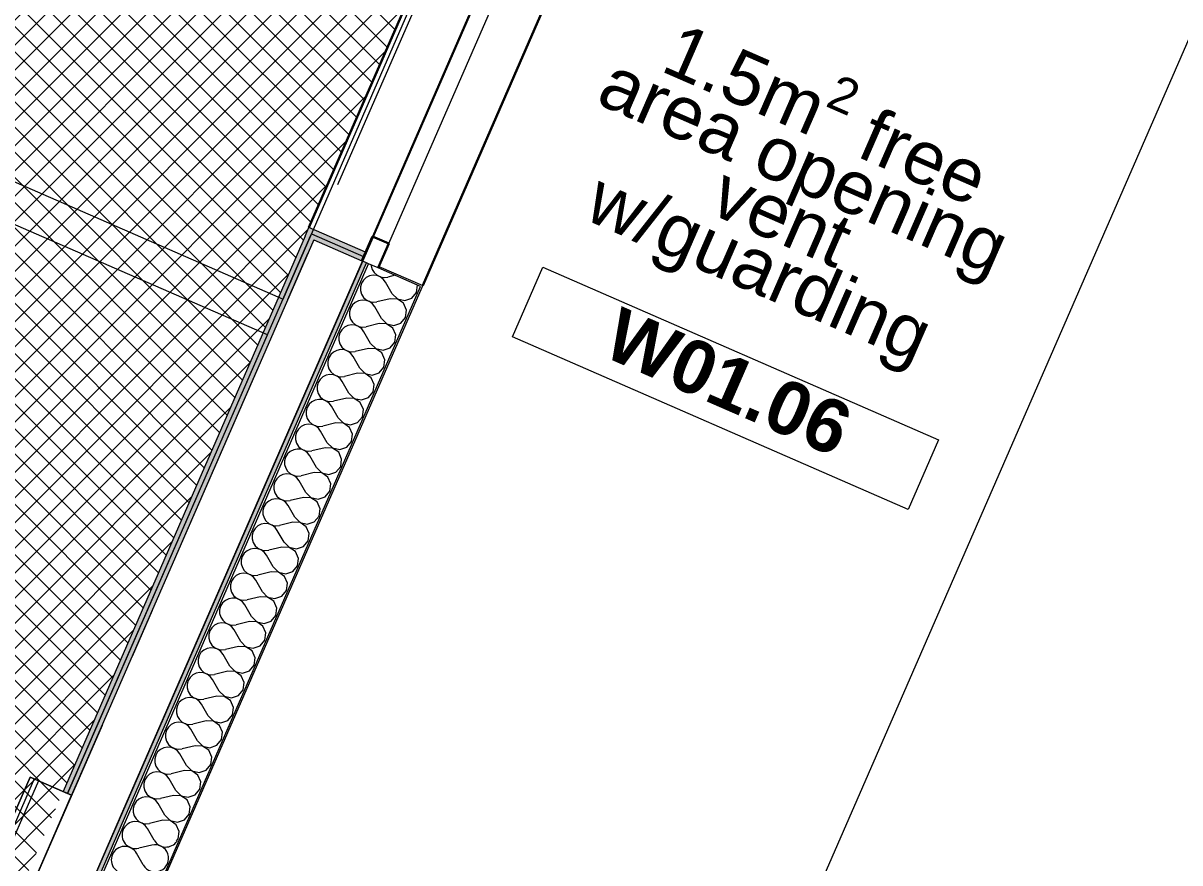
# Model space of a CAD drawing. Header units: millimetres. Extents: x -50172 to 258853, y -59787 to 25069.
# Drawn here: x 66996 to 70250, y -23362 to -21001 of the extents above; entities that cross this region are included whole.
import ezdxf
from ezdxf.enums import TextEntityAlignment as Align

# ---------------------------------------------------------------- set-up
doc = ezdxf.new("R2010")
doc.units = ezdxf.units.MM
doc.header["$MEASUREMENT"] = 0
doc.linetypes.add('Double Dashed', pattern=[1093.611073, 529.166651, -211.666656, 141.111112, -211.666656])
for name, color, linetype, lineweight, true_color in [('A-25-M_Wall_Int_Pen_No__102', 7, 'Continuous', 15, 0xcccccc), ('New_A-05-M_Gross_Int_Circulation_Pen_No__74', 7, 'Continuous', 20, 0x606060), ('New_A-25-M_Wall_Ext_Pen_No__102', 7, 'Continuous', 15, 0xcccccc), ('New_A-25-M_Wall_Ext_Pen_No__107', 7, 'Continuous', 15, 0xa6a6a6), ('New_A-25-M_Wall_Ext_Pen_No__147', 7, 'Continuous', 0, 0x606060), ('New_A-95-M-SFS_Edge_Pen_No__252', 7, 'Continuous', 13, 0xe8e8e8), ('New_ArchiCAD Windows_Pen_No__23', 7, 'Continuous', 30, 0x2a2a2a), ('New_ArchiCAD Windows_Pen_No__43', 7, 'Continuous', 30, 0x444444)]:
    doc.layers.add(name, color=color, linetype=linetype, lineweight=lineweight, true_color=true_color)
for name, color, linetype in [('New_A-05-M_Gross_Int_Circulation', 7, 'Continuous'), ('New_A-15-MG_Structural_Grid', 7, 'Continuous'), ('New_A-25-M_Wall_Ext', 7, 'Continuous'), ('New_A-95-D_Dim_Grid.Dim', 7, 'Continuous'), ('New_ArchiCAD Windows', 7, 'Continuous')]:
    doc.layers.add(name, color=color, linetype=linetype)
for name, color, linetype, lineweight in [('New_A-15-MG_Structural_Grid_Pen_No__4', 7, 'Continuous', 20), ('New_A-25-M_Wall_Ext_Pen_No__1', 7, 'Continuous', 13), ('New_A-95-D_Dim_Grid.Dim_Pen_No__4', 7, 'Continuous', 20), ('New_A-95-P_Text_1_50_GA_Pen_No__1', 7, 'Continuous', 13), ('New_ArchiCAD Windows_Pen_No__1', 7, 'Continuous', 13), ('New_ArchiCAD Windows_Pen_No__83', 8, 'Continuous', 20), ('New_ArchiCAD Zone Stamps_Pen_No__9', 7, 'Continuous', 13)]:
    doc.layers.add(name, color=color, linetype=linetype, lineweight=lineweight)
doc.styles.add('GENERATED_STYLE_1', font='')
doc.styles.add('GENERATED_STYLE_2', font='')
doc.styles.add('GENERATED_STYLE_3', font='')
doc.styles.add('GENERATED_STYLE_4', font='')
doc.styles.get('GENERATED_STYLE_1').set_extended_font_data('Arial', bold=True)
doc.styles.get('GENERATED_STYLE_2').set_extended_font_data('Swis721 BT', bold=True)
doc.styles.get('GENERATED_STYLE_3').set_extended_font_data('Arial')
doc.styles.get('GENERATED_STYLE_4').set_extended_font_data('Swis721 BT')
doc.dimstyles.new('GENERATED_STYLE__3', dxfattribs={"dimtxt": 300, "dimasz": 95, "dimexe": 0.18, "dimexo": 0, "dimgap": 0.09, "dimtad": 1, "dimdec": 0, "dimzin": 0, "dimdsep": 46, "dimtxsty": 'GENERATED_STYLE_4', "dimblk": 'ARROWHEAD_2', "dimblk1": 'ARROWHEAD_2', "dimblk2": 'ARROWHEAD_2', "dimcen": 0.09, "dimclrd": 7, "dimclre": 7, "dimclrt": 7, "dimadec": 0, "dimazin": 0, "dimtfac": 1, "dimtdec": 4, "dimtmove": 0, "dimatfit": 3, "dimfxl": 1, "dimtolj": 1, "dimtzin": 0, "dimarcsym": 0})
pattern_1 = [(0, (0, 0), (0, 173.2051), [0, -100]), (0, (50, 86.6), (0, 173.2051), [0, -100])]
pattern_2 = [(66.44042, (0, 0), (-158.76755, 69.2305), [0, -100]), (66.44042, (-59.4, 80.45), (-158.76755, 69.2305), [0, -100])]

# ---------------------------------------------------------------- blocks, each defined once
blk = doc.blocks.new('Stair 01_INB 1266_5_1', base_point=(64635.4, -25124.8))
at = {"layer": 'New_A-05-M_Gross_Int_Circulation_Pen_No__74', "linetype": 'Continuous'}
for p, q in [((67683.2, -21877.6), (66380.1, -21309.3)), ((67121, -23166.9), (67683.2, -21877.6)), ((64953, -27851), (67015.6, -23120.9)), ((67015.6, -23120.9), (67121, -23166.9))]:
    blk.add_line(p, q, dxfattribs=at)
at = {"layer": 'New_ArchiCAD Zone Stamps_Pen_No__9'}
for tag, height, style, p in [('ROOM_NAME', 250, 'GENERATED_STYLE_1', (64396.1, -23824)), ('zoneNameLine2', 250, 'GENERATED_STYLE_1', (64207.7, -24256.1)), ('ROOM_NUMBER', 200, 'GENERATED_STYLE_3', (64019.2, -24676.8)), ('measuredAreaCode', 200, 'GENERATED_STYLE_3', (63862.2, -25037)), ('DUMMY_649', 200, 'GENERATED_STYLE_3', (64169.6, -25171)), ('DUMMY_650', 200, 'GENERATED_STYLE_3', (64659, -25384.4)), ('DUMMY_651', 133.3, 'GENERATED_STYLE_3', (64938.3, -25490.9))]:
    blk.add_attdef(tag, text='', height=height, rotation=336.4404, dxfattribs=dict(at, style=style)).set_placement(p, align=Align.TOP_LEFT)
blk = doc.blocks.new('Lobby_INB 1265_6_1', base_point=(65225.3, -20371.6))
at = {"layer": 'New_A-05-M_Gross_Int_Circulation_Pen_No__74', "linetype": 'Continuous'}
for p, q in [((67727.2, -21776.7), (68525.1, -19946.7)), ((65980.6, -21015.1), (67727.2, -21776.7))]:
    blk.add_line(p, q, dxfattribs=at)
at = {"layer": 'New_ArchiCAD Zone Stamps_Pen_No__9'}
for tag, height, style, p in [('ROOM_NAME', 250, 'GENERATED_STYLE_1', (64986, -19070.8)), ('zoneNameLine2', 250, 'GENERATED_STYLE_1', (64797.5, -19502.9)), ('ROOM_NUMBER', 200, 'GENERATED_STYLE_3', (64609.1, -19923.6)), ('measuredAreaCode', 200, 'GENERATED_STYLE_3', (64452.1, -20283.7)), ('DUMMY_649', 200, 'GENERATED_STYLE_3', (64759.5, -20417.8)), ('DUMMY_650', 200, 'GENERATED_STYLE_3', (65109, -20570.2)), ('DUMMY_651', 133.3, 'GENERATED_STYLE_3', (65388.3, -20676.7))]:
    blk.add_attdef(tag, text='', height=height, rotation=336.4404, dxfattribs=dict(at, style=style)).set_placement(p, align=Align.TOP_LEFT)
blk = doc.blocks.new('*X192')
at = {"layer": 'New_A-25-M_Wall_Ext_Pen_No__107', "linetype": 'Continuous'}
for p, q in [((67364.5, -23298.3), (67345.7, -23265.1)), ((67358.4, -23312.2), (67321.3, -23321)), ((67334.1, -23368.1), (67315.3, -23335))]:
    blk.add_line(p, q, dxfattribs=at)
for centre, start, end in [((67312.6, -23283.9), 102.771, 156.4404), ((67312.6, -23283.9), 29.5705, 30.1098), ((67312.6, -23283.9), 156.4404, 283.3103), ((67397.6, -23279.5), 209.5705, 325.2314), ((67282.1, -23353.8), 29.5705, 156.4404), ((67367.2, -23349.3), 209.5705, 103.3103), ((67282.1, -23353.8), 156.4404, 283.3103)]:
    blk.add_arc(centre, 38.1, start, end, dxfattribs=at)
blk = doc.blocks.new('Wall_26_1', base_point=(65129.3, -28597.6))
at = {"layer": 'New_A-25-M_Wall_Ext', "linetype": 'Continuous', "lineweight": 0, "true_color": 0x000000}
h = blk.add_hatch(dxfattribs=at)
h.set_pattern_fill('Plaster_0001', color=178, style=0, pattern_type=2)
h.set_pattern_definition(pattern_1)
h.paths.add_polyline_path([(65131.1, -28593.5), (67437.2, -23304.8), (67433.1, -23303), (65127.6, -28590.3), (65128, -28592.1)])
at = {"layer": 'New_A-25-M_Wall_Ext_Pen_No__102', "linetype": 'Continuous'}
h = blk.add_hatch(dxfattribs=at)
h.set_pattern_fill('Plaster_0001', color=256, style=0, pattern_type=2)
h.set_pattern_definition(pattern_2)
h.paths.add_polyline_path([(64964.8, -27856.5), (67027.5, -23126.1), (67016, -23121.1), (64953.3, -27851.6)])
h = blk.add_hatch(dxfattribs=at)
h.set_pattern_fill('Plaster_0001', color=256, style=0, pattern_type=2)
h.set_pattern_definition(pattern_2)
h.paths.add_polyline_path([(64976.2, -27861.5), (67038.9, -23131.1), (67027.5, -23126.1), (64964.8, -27856.5)])
at = {"layer": 'New_A-25-M_Wall_Ext_Pen_No__147', "linetype": 'Continuous'}
blk.add_hatch(color=256, dxfattribs=at).paths.add_polyline_path([(65218.2, -27967.1), (67280.9, -23236.7), (67269.9, -23231.9), (65207.2, -27962.3)])
at = {"layer": 'New_A-25-M_Wall_Ext_Pen_No__1', "linetype": 'Continuous'}
for p, q in [((67027.5, -23126.1), (64964.8, -27856.5)), ((67038.9, -23131.1), (64976.2, -27861.5)), ((65069.7, -27902.3), (67132.4, -23171.9)), ((65207.2, -27962.3), (67269.9, -23231.9)), ((65066.3, -28330.5), (67286.4, -23239.1)), ((65218.2, -27967.1), (67280.9, -23236.7)), ((65190.9, -28445), (67433.1, -23303))]:
    blk.add_line(p, q, dxfattribs=at)
at = {"layer": 'New_A-25-M_Wall_Ext_Pen_No__1', "linetype": 'Continuous', "flags": 128}
for points in [[(67016, -23121.1), (64953.3, -27851.6)], [(67027.5, -23126.1), (67016, -23121.1)], [(67038.9, -23131.1), (67027.5, -23126.1)], [(67132.4, -23171.9), (67038.9, -23131.1)], [(65129.3, -28597.6), (67437.2, -23304.8)]]:
    blk.add_lwpolyline(points, dxfattribs=at)
at = {"layer": 'New_A-25-M_Wall_Ext', "color": 250, "lineweight": 50, "true_color": 0x2a2a2a}
blk.add_blockref('*X192', (0, 0), dxfattribs=at)
blk = doc.blocks.new('*X204')
at = {"layer": 'New_A-25-M_Wall_Ext_Pen_No__107', "linetype": 'Continuous'}
for p, q in [((67975.3, -21680.5), (67975.3, -21683)), ((67975.3, -21683), (67978.2, -21693.1)), ((67978.2, -21693.1), (67983.8, -21702)), ((67983.8, -21702), (67991.6, -21709.1)), ((67947.6, -21732.2), (67944.8, -21742.4)), ((67953.1, -21723.3), (67947.6, -21732.2)), ((67960.8, -21716.2), (67953.1, -21723.3)), ((67970.2, -21711.4), (67960.8, -21716.2)), ((67980.6, -21709.4), (67970.2, -21711.4)), ((67991, -21710.3), (67980.6, -21709.4)), ((68000.8, -21714.1), (67991, -21710.3)), ((67991.6, -21709.1), (68001, -21713.8)), ((68009.3, -21720.3), (68000.8, -21714.1)), ((68001, -21713.8), (68011.3, -21715.7)), ((68015.7, -21728.7), (68009.3, -21720.3)), ((68011.3, -21715.7), (68021.8, -21714.7)), ((68034.5, -21761.8), (68015.7, -21728.7)), ((68042.4, -21709.8), (68021.8, -21714.7)), ((67944.8, -21742.4), (67944.8, -21752.9)), ((67944.8, -21752.9), (67947.8, -21763)), ((67947.8, -21763), (67953.3, -21771.9)), ((68034.5, -21761.8), (68049.3, -21776.4)), ((68089.3, -21774.3), (68102.5, -21758.2)), ((68102.5, -21758.2), (68105.3, -21737.6)), ((68105.3, -21737.6), (68105.1, -21737.2)), ((67922.7, -21793.1), (67917.2, -21802.1)), ((67930.4, -21786), (67922.7, -21793.1)), ((67939.8, -21781.3), (67930.4, -21786)), ((67950.1, -21779.3), (67939.8, -21781.3)), ((67960.6, -21780.2), (67950.1, -21779.3)), ((67953.3, -21771.9), (67961.1, -21778.9)), ((67970.4, -21783.9), (67960.6, -21780.2)), ((67961.1, -21778.9), (67970.5, -21783.6)), ((67978.8, -21790.2), (67970.4, -21783.9)), ((67970.5, -21783.6), (67980.9, -21785.5)), ((67985.2, -21798.5), (67978.8, -21790.2)), ((67980.9, -21785.5), (67991.3, -21784.5)), ((68004, -21831.6), (67985.2, -21798.5)), ((68028.4, -21775.8), (67991.3, -21784.5)), ((68049.2, -21776.7), (68028.4, -21775.8)), ((68066.4, -21788.4), (68049.2, -21776.7)), ((68049.3, -21776.4), (68069.6, -21781)), ((68074.9, -21807.4), (68066.4, -21788.4)), ((68069.6, -21781), (68089.3, -21774.3)), ((67917.2, -21802.1), (67914.3, -21812.2)), ((67914.3, -21812.2), (67914.4, -21822.7)), ((67914.4, -21822.7), (67917.3, -21832.8)), ((67917.3, -21832.8), (67922.9, -21841.7)), ((68004, -21831.6), (68018.9, -21846.3)), ((68058.9, -21844.2), (68072.1, -21828.1)), ((68072.1, -21828.1), (68074.9, -21807.4)), ((67892.2, -21863), (67886.7, -21871.9)), ((67899.9, -21855.8), (67892.2, -21863)), ((67909.3, -21851.1), (67899.9, -21855.8)), ((67919.6, -21849.1), (67909.3, -21851.1)), ((67930.1, -21850), (67919.6, -21849.1)), ((67922.9, -21841.7), (67930.6, -21848.8)), ((67939.9, -21853.7), (67930.1, -21850)), ((67930.6, -21848.8), (67940.1, -21853.5)), ((67948.4, -21860), (67939.9, -21853.7)), ((67940.1, -21853.5), (67950.4, -21855.4)), ((67954.8, -21868.3), (67948.4, -21860)), ((67950.4, -21855.4), (67960.9, -21854.4)), ((67997.9, -21845.6), (67960.9, -21854.4)), ((68018.7, -21846.5), (67997.9, -21845.6)), ((68035.9, -21858.3), (68018.7, -21846.5)), ((68018.9, -21846.3), (68039.2, -21850.9)), ((68044.4, -21877.3), (68035.9, -21858.3)), ((68039.2, -21850.9), (68058.9, -21844.2)), ((67886.7, -21871.9), (67883.9, -21882)), ((67883.9, -21882), (67883.9, -21892.6)), ((67883.9, -21892.6), (67886.8, -21902.6)), ((67973.6, -21901.5), (67954.8, -21868.3)), ((68028.4, -21914), (68041.6, -21897.9)), ((68041.6, -21897.9), (68044.4, -21877.3)), ((67869.5, -21925.7), (67861.8, -21932.8)), ((67878.9, -21920.9), (67869.5, -21925.7)), ((67889.2, -21918.9), (67878.9, -21920.9)), ((67886.8, -21902.6), (67892.4, -21911.6)), ((67899.7, -21919.8), (67889.2, -21918.9)), ((67892.4, -21911.6), (67900.2, -21918.6)), ((67909.5, -21923.6), (67899.7, -21919.8)), ((67900.2, -21918.6), (67909.6, -21923.3)), ((67917.9, -21929.8), (67909.5, -21923.6)), ((67909.6, -21923.3), (67919.9, -21925.2)), ((67924.3, -21938.2), (67917.9, -21929.8)), ((67919.9, -21925.2), (67930.4, -21924.2)), ((67967.5, -21915.4), (67930.4, -21924.2)), ((67988.3, -21916.4), (67967.5, -21915.4)), ((67973.6, -21901.5), (67988.4, -21916.1)), ((68005.5, -21928.1), (67988.3, -21916.4)), ((67988.4, -21916.1), (68008.7, -21920.7)), ((68014, -21947.1), (68005.5, -21928.1)), ((68008.7, -21920.7), (68028.4, -21914)), ((67856.3, -21941.8), (67853.4, -21951.9)), ((67853.4, -21951.9), (67853.5, -21962.4)), ((67853.5, -21962.4), (67856.4, -21972.5)), ((67861.8, -21932.8), (67856.3, -21941.8)), ((67943.1, -21971.3), (67924.3, -21938.2)), ((68011.2, -21967.7), (68014, -21947.1)), ((67839, -21995.5), (67831.3, -22002.6)), ((67848.4, -21990.8), (67839, -21995.5)), ((67858.7, -21988.8), (67848.4, -21990.8)), ((67856.4, -21972.5), (67862, -21981.4)), ((67869.2, -21989.7), (67858.7, -21988.8)), ((67862, -21981.4), (67869.7, -21988.5)), ((67879, -21993.4), (67869.2, -21989.7)), ((67869.7, -21988.5), (67879.2, -21993.1)), ((67887.5, -21999.7), (67879, -21993.4)), ((67879.2, -21993.1), (67889.5, -21995)), ((67889.5, -21995), (67900, -21994.1)), ((67937, -21985.3), (67900, -21994.1)), ((67957.8, -21986.2), (67937, -21985.3)), ((67943.1, -21971.3), (67958, -21985.9)), ((67975, -21997.9), (67957.8, -21986.2)), ((67958, -21985.9), (67978.3, -21990.6)), ((67978.3, -21990.6), (67998, -21983.8)), ((67998, -21983.8), (68011.2, -21967.7)), ((67825.8, -22011.6), (67823, -22021.7)), ((67823, -22021.7), (67823, -22032.2)), ((67831.3, -22002.6), (67825.8, -22011.6)), ((67893.9, -22008), (67887.5, -21999.7)), ((67912.7, -22041.2), (67893.9, -22008)), ((67983.5, -22017), (67975, -21997.9)), ((67980.7, -22037.6), (67983.5, -22017)), ((67818, -22060.6), (67808.6, -22065.4)), ((67828.3, -22058.6), (67818, -22060.6)), ((67823, -22032.2), (67825.9, -22042.3)), ((67825.9, -22042.3), (67831.5, -22051.2)), ((67838.8, -22059.5), (67828.3, -22058.6)), ((67831.5, -22051.2), (67839.3, -22058.3)), ((67848.6, -22063.3), (67838.8, -22059.5)), ((67839.3, -22058.3), (67848.7, -22063)), ((67906.6, -22055.1), (67869.5, -22063.9)), ((67927.4, -22056.1), (67906.6, -22055.1)), ((67912.7, -22041.2), (67927.5, -22055.8)), ((67944.6, -22067.8), (67927.4, -22056.1)), ((67927.5, -22055.8), (67947.8, -22060.4)), ((67947.8, -22060.4), (67967.5, -22053.7)), ((67967.5, -22053.7), (67980.7, -22037.6)), ((67795.4, -22081.4), (67792.5, -22091.6)), ((67792.5, -22091.6), (67792.6, -22102.1)), ((67800.9, -22072.5), (67795.4, -22081.4)), ((67808.6, -22065.4), (67800.9, -22072.5)), ((67857, -22069.5), (67848.6, -22063.3)), ((67848.7, -22063), (67859, -22064.9)), ((67863.4, -22077.9), (67857, -22069.5)), ((67859, -22064.9), (67869.5, -22063.9)), ((67882.2, -22111), (67863.4, -22077.9)), ((67953.1, -22086.8), (67944.6, -22067.8)), ((67950.3, -22107.4), (67953.1, -22086.8)), ((67792.6, -22102.1), (67795.5, -22112.2)), ((67795.5, -22112.2), (67801, -22121.1)), ((67801, -22121.1), (67808.8, -22128.1)), ((67876.1, -22125), (67839.1, -22133.7)), ((67896.9, -22125.9), (67876.1, -22125)), ((67882.2, -22111), (67897, -22125.6)), ((67914.1, -22137.6), (67896.9, -22125.9)), ((67897, -22125.6), (67917.3, -22130.2)), ((67917.3, -22130.2), (67937, -22123.5)), ((67937, -22123.5), (67950.3, -22107.4)), ((67764.9, -22151.3), (67762.1, -22161.4)), ((67770.4, -22142.3), (67764.9, -22151.3)), ((67778.1, -22135.2), (67770.4, -22142.3)), ((67787.5, -22130.5), (67778.1, -22135.2)), ((67797.8, -22128.5), (67787.5, -22130.5)), ((67808.3, -22129.4), (67797.8, -22128.5)), ((67818.1, -22133.1), (67808.3, -22129.4)), ((67808.8, -22128.1), (67818.3, -22132.8)), ((67826.6, -22139.4), (67818.1, -22133.1)), ((67818.3, -22132.8), (67828.6, -22134.7)), ((67833, -22147.7), (67826.6, -22139.4)), ((67828.6, -22134.7), (67839.1, -22133.7)), ((67851.8, -22180.8), (67833, -22147.7)), ((67922.6, -22156.6), (67914.1, -22137.6)), ((67919.8, -22177.3), (67922.6, -22156.6)), ((67762.1, -22161.4), (67762.1, -22171.9)), ((67762.1, -22171.9), (67765, -22182)), ((67765, -22182), (67770.6, -22190.9)), ((67770.6, -22190.9), (67778.4, -22198)), ((67851.8, -22180.8), (67866.6, -22195.4)), ((67906.6, -22193.3), (67919.8, -22177.3)), ((67734.5, -22221.1), (67731.6, -22231.2)), ((67739.9, -22212.2), (67734.5, -22221.1)), ((67747.7, -22205), (67739.9, -22212.2)), ((67757.1, -22200.3), (67747.7, -22205)), ((67767.4, -22198.3), (67757.1, -22200.3)), ((67777.8, -22199.2), (67767.4, -22198.3)), ((67787.7, -22202.9), (67777.8, -22199.2)), ((67778.4, -22198), (67787.8, -22202.6)), ((67796.1, -22209.2), (67787.7, -22202.9)), ((67787.8, -22202.6), (67798.1, -22204.6)), ((67802.5, -22217.5), (67796.1, -22209.2)), ((67798.1, -22204.6), (67808.6, -22203.6)), ((67821.3, -22250.7), (67802.5, -22217.5)), ((67845.7, -22194.8), (67808.6, -22203.6)), ((67866.5, -22195.7), (67845.7, -22194.8)), ((67883.7, -22207.5), (67866.5, -22195.7)), ((67866.6, -22195.4), (67886.9, -22200.1)), ((67892.1, -22226.5), (67883.7, -22207.5)), ((67886.9, -22200.1), (67906.6, -22193.3)), ((67731.6, -22231.2), (67731.7, -22241.7)), ((67731.7, -22241.7), (67734.6, -22251.8)), ((67734.6, -22251.8), (67740.1, -22260.8)), ((67821.3, -22250.7), (67836.1, -22265.3)), ((67876.1, -22263.2), (67889.4, -22247.1)), ((67889.4, -22247.1), (67892.1, -22226.5)), ((67709.5, -22282), (67704, -22291)), ((67717.2, -22274.9), (67709.5, -22282)), ((67726.6, -22270.1), (67717.2, -22274.9)), ((67736.9, -22268.1), (67726.6, -22270.1)), ((67747.4, -22269), (67736.9, -22268.1)), ((67740.1, -22260.8), (67747.9, -22267.8)), ((67757.2, -22272.8), (67747.4, -22269)), ((67747.9, -22267.8), (67757.3, -22272.5)), ((67765.7, -22279), (67757.2, -22272.8)), ((67757.3, -22272.5), (67767.7, -22274.4)), ((67772.1, -22287.4), (67765.7, -22279)), ((67767.7, -22274.4), (67778.1, -22273.4)), ((67790.9, -22320.5), (67772.1, -22287.4)), ((67815.2, -22264.6), (67778.1, -22273.4)), ((67836, -22265.6), (67815.2, -22264.6)), ((67853.2, -22277.3), (67836, -22265.6)), ((67836.1, -22265.3), (67856.4, -22269.9)), ((67861.7, -22296.3), (67853.2, -22277.3)), ((67856.4, -22269.9), (67876.1, -22263.2)), ((67704, -22291), (67701.2, -22301.1)), ((67701.2, -22301.1), (67701.2, -22311.6)), ((67701.2, -22311.6), (67704.1, -22321.7)), ((67704.1, -22321.7), (67709.7, -22330.6)), ((67790.9, -22320.5), (67805.7, -22335.1)), ((67845.7, -22333), (67858.9, -22316.9)), ((67858.9, -22316.9), (67861.7, -22296.3)), ((67679, -22351.8), (67673.5, -22360.8)), ((67686.8, -22344.7), (67679, -22351.8)), ((67696.1, -22340), (67686.8, -22344.7)), ((67706.5, -22338), (67696.1, -22340)), ((67716.9, -22338.9), (67706.5, -22338)), ((67709.7, -22330.6), (67717.5, -22337.7)), ((67726.8, -22342.6), (67716.9, -22338.9)), ((67717.5, -22337.7), (67726.9, -22342.3)), ((67735.2, -22348.9), (67726.8, -22342.6)), ((67726.9, -22342.3), (67737.2, -22344.2)), ((67741.6, -22357.2), (67735.2, -22348.9)), ((67737.2, -22344.2), (67747.7, -22343.3)), ((67784.8, -22334.5), (67747.7, -22343.3)), ((67805.6, -22335.4), (67784.8, -22334.5)), ((67822.8, -22347.1), (67805.6, -22335.4)), ((67805.7, -22335.1), (67826, -22339.8)), ((67831.2, -22366.2), (67822.8, -22347.1)), ((67826, -22339.8), (67845.7, -22333)), ((67673.5, -22360.8), (67670.7, -22370.9)), ((67670.7, -22370.9), (67670.8, -22381.4)), ((67670.8, -22381.4), (67673.7, -22391.5)), ((67760.4, -22390.4), (67741.6, -22357.2)), ((67815.2, -22402.9), (67828.5, -22386.8)), ((67828.5, -22386.8), (67831.2, -22366.2)), ((67656.3, -22414.6), (67648.6, -22421.7)), ((67665.7, -22409.8), (67656.3, -22414.6)), ((67676, -22407.8), (67665.7, -22409.8)), ((67673.7, -22391.5), (67679.2, -22400.4)), ((67686.5, -22408.7), (67676, -22407.8)), ((67679.2, -22400.4), (67687, -22407.5)), ((67696.3, -22412.5), (67686.5, -22408.7)), ((67687, -22407.5), (67696.4, -22412.2)), ((67704.7, -22418.7), (67696.3, -22412.5)), ((67696.4, -22412.2), (67706.8, -22414.1)), ((67711.1, -22427.1), (67704.7, -22418.7)), ((67706.8, -22414.1), (67717.2, -22413.1)), ((67754.3, -22404.3), (67717.2, -22413.1)), ((67775.1, -22405.2), (67754.3, -22404.3)), ((67760.4, -22390.4), (67775.2, -22405)), ((67792.3, -22417), (67775.1, -22405.2)), ((67775.2, -22405), (67795.5, -22409.6)), ((67800.8, -22436), (67792.3, -22417)), ((67795.5, -22409.6), (67815.2, -22402.9)), ((67643.1, -22430.6), (67640.3, -22440.8)), ((67640.3, -22440.8), (67640.3, -22451.3)), ((67640.3, -22451.3), (67643.2, -22461.4)), ((67648.6, -22421.7), (67643.1, -22430.6)), ((67729.9, -22460.2), (67711.1, -22427.1)), ((67798, -22456.6), (67800.8, -22436)), ((67625.9, -22484.4), (67618.1, -22491.5)), ((67635.2, -22479.7), (67625.9, -22484.4)), ((67645.6, -22477.7), (67635.2, -22479.7)), ((67643.2, -22461.4), (67648.8, -22470.3)), ((67656, -22478.6), (67645.6, -22477.7)), ((67648.8, -22470.3), (67656.6, -22477.3)), ((67665.9, -22482.3), (67656, -22478.6)), ((67656.6, -22477.3), (67666, -22482)), ((67674.3, -22488.6), (67665.9, -22482.3)), ((67666, -22482), (67676.3, -22483.9)), ((67676.3, -22483.9), (67686.8, -22482.9)), ((67723.9, -22474.2), (67686.8, -22482.9)), ((67744.7, -22475.1), (67723.9, -22474.2)), ((67729.9, -22460.2), (67744.8, -22474.8)), ((67761.9, -22486.8), (67744.7, -22475.1)), ((67744.8, -22474.8), (67765.1, -22479.4)), ((67765.1, -22479.4), (67784.8, -22472.7)), ((67784.8, -22472.7), (67798, -22456.6)), ((67612.6, -22500.5), (67609.8, -22510.6)), ((67609.8, -22510.6), (67609.8, -22521.1)), ((67618.1, -22491.5), (67612.6, -22500.5)), ((67680.7, -22496.9), (67674.3, -22488.6)), ((67699.5, -22530), (67680.7, -22496.9)), ((67770.3, -22505.8), (67761.9, -22486.8)), ((67767.5, -22526.5), (67770.3, -22505.8)), ((67604.8, -22549.5), (67595.4, -22554.2)), ((67615.1, -22547.5), (67604.8, -22549.5)), ((67609.8, -22521.1), (67612.8, -22531.2)), ((67612.8, -22531.2), (67618.3, -22540.1)), ((67625.6, -22548.4), (67615.1, -22547.5)), ((67618.3, -22540.1), (67626.1, -22547.2)), ((67635.4, -22552.1), (67625.6, -22548.4)), ((67626.1, -22547.2), (67635.5, -22551.8)), ((67693.4, -22544), (67656.3, -22552.8)), ((67714.2, -22544.9), (67693.4, -22544)), ((67699.5, -22530), (67714.3, -22544.6)), ((67731.4, -22556.7), (67714.2, -22544.9)), ((67714.3, -22544.6), (67734.6, -22549.3)), ((67734.6, -22549.3), (67754.3, -22542.5)), ((67754.3, -22542.5), (67767.5, -22526.5)), ((67582.2, -22570.3), (67579.4, -22580.4)), ((67579.4, -22580.4), (67579.4, -22590.9)), ((67587.7, -22561.4), (67582.2, -22570.3)), ((67595.4, -22554.2), (67587.7, -22561.4)), ((67643.8, -22558.4), (67635.4, -22552.1)), ((67635.5, -22551.8), (67645.9, -22553.8)), ((67650.2, -22566.7), (67643.8, -22558.4)), ((67645.9, -22553.8), (67656.3, -22552.8)), ((67669, -22599.9), (67650.2, -22566.7)), ((67739.9, -22575.7), (67731.4, -22556.7)), ((67737.1, -22596.3), (67739.9, -22575.7)), ((67579.4, -22590.9), (67582.3, -22601)), ((67582.3, -22601), (67587.9, -22610)), ((67587.9, -22610), (67595.7, -22617)), ((67662.9, -22613.8), (67625.9, -22622.6)), ((67683.7, -22614.8), (67662.9, -22613.8)), ((67669, -22599.9), (67683.9, -22614.5)), ((67701, -22626.5), (67683.7, -22614.8)), ((67683.9, -22614.5), (67704.2, -22619.1)), ((67704.2, -22619.1), (67723.9, -22612.4)), ((67723.9, -22612.4), (67737.1, -22596.3)), ((67551.7, -22640.2), (67548.9, -22650.3)), ((67557.2, -22631.2), (67551.7, -22640.2)), ((67565, -22624.1), (67557.2, -22631.2)), ((67574.3, -22619.3), (67565, -22624.1)), ((67584.7, -22617.3), (67574.3, -22619.3)), ((67595.1, -22618.2), (67584.7, -22617.3)), ((67605, -22622), (67595.1, -22618.2)), ((67595.7, -22617), (67605.1, -22621.7)), ((67613.4, -22628.2), (67605, -22622)), ((67605.1, -22621.7), (67615.4, -22623.6)), ((67619.8, -22636.6), (67613.4, -22628.2)), ((67615.4, -22623.6), (67625.9, -22622.6)), ((67638.6, -22669.7), (67619.8, -22636.6)), ((67709.4, -22645.5), (67701, -22626.5)), ((67706.6, -22666.1), (67709.4, -22645.5)), ((67548.9, -22650.3), (67548.9, -22660.8)), ((67548.9, -22660.8), (67551.9, -22670.9)), ((67551.9, -22670.9), (67557.4, -22679.8)), ((67557.4, -22679.8), (67565.2, -22686.9)), ((67638.6, -22669.7), (67653.4, -22684.3)), ((67693.4, -22682.2), (67706.6, -22666.1)), ((67521.3, -22710), (67518.4, -22720.1)), ((67526.8, -22701), (67521.3, -22710)), ((67534.5, -22693.9), (67526.8, -22701)), ((67543.9, -22689.2), (67534.5, -22693.9)), ((67554.2, -22687.2), (67543.9, -22689.2)), ((67564.7, -22688.1), (67554.2, -22687.2)), ((67574.5, -22691.8), (67564.7, -22688.1)), ((67565.2, -22686.9), (67574.6, -22691.5)), ((67582.9, -22698.1), (67574.5, -22691.8)), ((67574.6, -22691.5), (67585, -22693.4)), ((67589.3, -22706.4), (67582.9, -22698.1)), ((67585, -22693.4), (67595.4, -22692.5)), ((67608.1, -22739.6), (67589.3, -22706.4)), ((67632.5, -22683.7), (67595.4, -22692.5)), ((67653.3, -22684.6), (67632.5, -22683.7)), ((67670.5, -22696.3), (67653.3, -22684.6)), ((67653.4, -22684.3), (67673.7, -22689)), ((67679, -22715.3), (67670.5, -22696.3)), ((67673.7, -22689), (67693.4, -22682.2)), ((67518.4, -22720.1), (67518.5, -22730.6)), ((67518.5, -22730.6), (67521.4, -22740.7)), ((67521.4, -22740.7), (67527, -22749.6)), ((67608.1, -22739.6), (67623, -22754.2)), ((67663, -22752.1), (67676.2, -22736)), ((67676.2, -22736), (67679, -22715.3)), ((67496.3, -22770.9), (67490.8, -22779.8)), ((67504, -22763.7), (67496.3, -22770.9)), ((67513.4, -22759), (67504, -22763.7)), ((67523.7, -22757), (67513.4, -22759)), ((67534.2, -22757.9), (67523.7, -22757)), ((67527, -22749.6), (67534.7, -22756.7)), ((67544, -22761.6), (67534.2, -22757.9)), ((67534.7, -22756.7), (67544.2, -22761.4)), ((67552.5, -22767.9), (67544, -22761.6)), ((67544.2, -22761.4), (67554.5, -22763.3)), ((67558.9, -22776.3), (67552.5, -22767.9)), ((67554.5, -22763.3), (67565, -22762.3)), ((67577.7, -22809.4), (67558.9, -22776.3)), ((67602, -22753.5), (67565, -22762.3)), ((67622.8, -22754.4), (67602, -22753.5)), ((67640, -22766.2), (67622.8, -22754.4)), ((67623, -22754.2), (67643.3, -22758.8)), ((67648.5, -22785.2), (67640, -22766.2)), ((67643.3, -22758.8), (67663, -22752.1)), ((67490.8, -22779.8), (67488, -22790)), ((67488, -22790), (67488, -22800.5)), ((67488, -22800.5), (67490.9, -22810.6)), ((67490.9, -22810.6), (67496.5, -22819.5)), ((67577.7, -22809.4), (67592.5, -22824)), ((67632.5, -22821.9), (67645.7, -22805.8)), ((67645.7, -22805.8), (67648.5, -22785.2)), ((67465.9, -22840.7), (67460.4, -22849.7)), ((67473.6, -22833.6), (67465.9, -22840.7)), ((67483, -22828.9), (67473.6, -22833.6)), ((67493.3, -22826.9), (67483, -22828.9)), ((67503.8, -22827.8), (67493.3, -22826.9)), ((67496.5, -22819.5), (67504.3, -22826.5)), ((67513.6, -22831.5), (67503.8, -22827.8)), ((67504.3, -22826.5), (67513.7, -22831.2)), ((67522, -22837.8), (67513.6, -22831.5)), ((67513.7, -22831.2), (67524.1, -22833.1)), ((67528.4, -22846.1), (67522, -22837.8)), ((67524.1, -22833.1), (67534.5, -22832.1)), ((67571.6, -22823.4), (67534.5, -22832.1)), ((67592.4, -22824.3), (67571.6, -22823.4)), ((67609.6, -22836), (67592.4, -22824.3)), ((67592.5, -22824), (67612.8, -22828.6)), ((67618.1, -22855), (67609.6, -22836)), ((67612.8, -22828.6), (67632.5, -22821.9)), ((67460.4, -22849.7), (67457.5, -22859.8)), ((67457.5, -22859.8), (67457.6, -22870.3)), ((67457.6, -22870.3), (67460.5, -22880.4)), ((67547.2, -22879.2), (67528.4, -22846.1)), ((67602.1, -22891.7), (67615.3, -22875.7)), ((67615.3, -22875.7), (67618.1, -22855)), ((67443.1, -22903.4), (67435.4, -22910.5)), ((67452.5, -22898.7), (67443.1, -22903.4)), ((67462.8, -22896.7), (67452.5, -22898.7)), ((67460.5, -22880.4), (67466.1, -22889.3)), ((67473.3, -22897.6), (67462.8, -22896.7)), ((67466.1, -22889.3), (67473.8, -22896.4)), ((67483.1, -22901.3), (67473.3, -22897.6)), ((67473.8, -22896.4), (67483.3, -22901)), ((67491.6, -22907.6), (67483.1, -22901.3)), ((67483.3, -22901), (67493.6, -22903)), ((67498, -22915.9), (67491.6, -22907.6)), ((67493.6, -22903), (67504.1, -22902)), ((67541.1, -22893.2), (67504.1, -22902)), ((67561.9, -22894.1), (67541.1, -22893.2)), ((67547.2, -22879.2), (67562.1, -22893.8)), ((67579.1, -22905.8), (67561.9, -22894.1)), ((67562.1, -22893.8), (67582.4, -22898.5)), ((67587.6, -22924.9), (67579.1, -22905.8)), ((67582.4, -22898.5), (67602.1, -22891.7)), ((67429.9, -22919.5), (67427.1, -22929.6)), ((67427.1, -22929.6), (67427.1, -22940.1)), ((67427.1, -22940.1), (67430, -22950.2)), ((67435.4, -22910.5), (67429.9, -22919.5)), ((67516.8, -22949.1), (67498, -22915.9)), ((67584.8, -22945.5), (67587.6, -22924.9)), ((67412.7, -22973.3), (67405, -22980.4)), ((67422.1, -22968.5), (67412.7, -22973.3)), ((67432.4, -22966.5), (67422.1, -22968.5)), ((67430, -22950.2), (67435.6, -22959.2)), ((67442.9, -22967.4), (67432.4, -22966.5)), ((67435.6, -22959.2), (67443.4, -22966.2)), ((67452.7, -22971.2), (67442.9, -22967.4)), ((67443.4, -22966.2), (67452.8, -22970.9)), ((67461.1, -22977.4), (67452.7, -22971.2)), ((67452.8, -22970.9), (67463.1, -22972.8)), ((67463.1, -22972.8), (67473.6, -22971.8)), ((67510.7, -22963), (67473.6, -22971.8)), ((67531.5, -22964), (67510.7, -22963)), ((67516.8, -22949.1), (67531.6, -22963.7)), ((67548.7, -22975.7), (67531.5, -22964)), ((67531.6, -22963.7), (67551.9, -22968.3)), ((67551.9, -22968.3), (67571.6, -22961.6)), ((67571.6, -22961.6), (67584.8, -22945.5)), ((67399.5, -22989.4), (67396.6, -22999.5)), ((67396.6, -22999.5), (67396.7, -23010)), ((67405, -22980.4), (67399.5, -22989.4)), ((67467.5, -22985.8), (67461.1, -22977.4)), ((67486.3, -23018.9), (67467.5, -22985.8)), ((67557.2, -22994.7), (67548.7, -22975.7)), ((67554.4, -23015.3), (67557.2, -22994.7)), ((67391.6, -23038.4), (67382.2, -23043.1)), ((67401.9, -23036.4), (67391.6, -23038.4)), ((67396.7, -23010), (67399.6, -23020.1)), ((67399.6, -23020.1), (67405.1, -23029)), ((67412.4, -23037.3), (67401.9, -23036.4)), ((67405.1, -23029), (67412.9, -23036.1)), ((67422.2, -23041), (67412.4, -23037.3)), ((67412.9, -23036.1), (67422.4, -23040.7)), ((67480.2, -23032.9), (67443.2, -23041.7)), ((67501, -23033.8), (67480.2, -23032.9)), ((67486.3, -23018.9), (67501.1, -23033.5)), ((67518.2, -23045.5), (67501, -23033.8)), ((67501.1, -23033.5), (67521.4, -23038.2)), ((67521.4, -23038.2), (67541.2, -23031.4)), ((67541.2, -23031.4), (67554.4, -23015.3)), ((67369, -23059.2), (67366.2, -23069.3)), ((67366.2, -23069.3), (67366.2, -23079.8)), ((67374.5, -23050.2), (67369, -23059.2)), ((67382.2, -23043.1), (67374.5, -23050.2)), ((67430.7, -23047.3), (67422.2, -23041)), ((67422.4, -23040.7), (67432.7, -23042.6)), ((67437.1, -23055.6), (67430.7, -23047.3)), ((67432.7, -23042.6), (67443.2, -23041.7)), ((67455.9, -23088.8), (67437.1, -23055.6)), ((67526.7, -23064.5), (67518.2, -23045.5)), ((67523.9, -23085.2), (67526.7, -23064.5)), ((67366.2, -23079.8), (67369.1, -23089.9)), ((67369.1, -23089.9), (67374.7, -23098.8)), ((67374.7, -23098.8), (67382.5, -23105.9)), ((67449.8, -23102.7), (67412.7, -23111.5)), ((67470.6, -23103.6), (67449.8, -23102.7)), ((67455.9, -23088.8), (67470.7, -23103.4)), ((67487.8, -23115.4), (67470.6, -23103.6)), ((67470.7, -23103.4), (67491, -23108)), ((67491, -23108), (67510.7, -23101.3)), ((67510.7, -23101.3), (67523.9, -23085.2)), ((67338.6, -23129), (67335.7, -23139.2)), ((67344, -23120.1), (67338.6, -23129)), ((67351.8, -23112.9), (67344, -23120.1)), ((67361.2, -23108.2), (67351.8, -23112.9)), ((67371.5, -23106.2), (67361.2, -23108.2)), ((67382, -23107.1), (67371.5, -23106.2)), ((67391.8, -23110.8), (67382, -23107.1)), ((67382.5, -23105.9), (67391.9, -23110.6)), ((67400.2, -23117.1), (67391.8, -23110.8)), ((67391.9, -23110.6), (67402.2, -23112.5)), ((67406.6, -23125.5), (67400.2, -23117.1)), ((67402.2, -23112.5), (67412.7, -23111.5)), ((67425.4, -23158.6), (67406.6, -23125.5)), ((67496.3, -23134.4), (67487.8, -23115.4)), ((67493.5, -23155), (67496.3, -23134.4)), ((67335.7, -23139.2), (67335.8, -23149.7)), ((67335.8, -23149.7), (67338.7, -23159.8)), ((67338.7, -23159.8), (67344.2, -23168.7)), ((67344.2, -23168.7), (67352, -23175.7)), ((67425.4, -23158.6), (67440.2, -23173.2)), ((67480.2, -23171.1), (67493.5, -23155)), ((67308.1, -23198.9), (67305.3, -23209)), ((67313.6, -23189.9), (67308.1, -23198.9)), ((67321.3, -23182.8), (67313.6, -23189.9)), ((67330.7, -23178), (67321.3, -23182.8)), ((67341, -23176.1), (67330.7, -23178)), ((67351.5, -23177), (67341, -23176.1)), ((67361.3, -23180.7), (67351.5, -23177)), ((67352, -23175.7), (67361.4, -23180.4)), ((67369.8, -23187), (67361.3, -23180.7)), ((67361.4, -23180.4), (67371.8, -23182.3)), ((67376.2, -23195.3), (67369.8, -23187)), ((67371.8, -23182.3), (67382.2, -23181.3)), ((67395, -23228.4), (67376.2, -23195.3)), ((67419.3, -23172.6), (67382.2, -23181.3)), ((67440.1, -23173.5), (67419.3, -23172.6)), ((67457.3, -23185.2), (67440.1, -23173.5)), ((67440.2, -23173.2), (67460.5, -23177.8)), ((67465.8, -23204.2), (67457.3, -23185.2)), ((67460.5, -23177.8), (67480.2, -23171.1)), ((67305.3, -23209), (67305.3, -23219.5)), ((67305.3, -23219.5), (67308.2, -23229.6)), ((67308.2, -23229.6), (67313.8, -23238.5)), ((67395, -23228.4), (67409.8, -23243)), ((67449.8, -23240.9), (67463, -23224.9)), ((67463, -23224.9), (67465.8, -23204.2)), ((67310.6, -23245.9), (67304.7, -23247)), ((67321, -23246.8), (67310.6, -23245.9)), ((67313.8, -23238.5), (67321.6, -23245.6)), ((67330.9, -23250.5), (67321, -23246.8)), ((67321.6, -23245.6), (67331, -23250.2)), ((67339.3, -23256.8), (67330.9, -23250.5)), ((67331, -23250.2), (67341.3, -23252.2)), ((67345.4, -23264.8), (67339.3, -23256.8)), ((67341.3, -23252.2), (67351.8, -23251.2)), ((67388.9, -23242.4), (67351.8, -23251.2)), ((67409.7, -23243.3), (67388.9, -23242.4)), ((67426.9, -23255), (67409.7, -23243.3)), ((67409.8, -23243), (67430.1, -23247.7)), ((67435.3, -23274.1), (67426.9, -23255)), ((67430.1, -23247.7), (67449.8, -23240.9)), ((67427.7, -23300.6), (67432.6, -23294.7)), ((67432.6, -23294.7), (67435.3, -23274.1))]:
    blk.add_line(p, q, dxfattribs=at)
blk = doc.blocks.new('Window 19_4')
at = {"layer": 'New_ArchiCAD Windows_Pen_No__1', "linetype": 'Continuous'}
for p, q in [((-480, 0), (-480, -29.5)), ((480, 0), (480, -29.5)), ((-480, -29.5), (-480, -35.5)), ((480, -29.5), (480, -35.5)), ((-480, -35.5), (-480, -47.5)), ((-480, -47.5), (-480, -50)), ((480, -35.5), (480, -47.5)), ((480, -47.5), (480, -50))]:
    blk.add_line(p, q, dxfattribs=at)
at = {"layer": 'New_ArchiCAD Windows_Pen_No__23', "linetype": 'Continuous'}
for p, q in [((-475.5, 135), (475.5, 135)), ((-454, -223.5), (454, -223.5))]:
    blk.add_line(p, q, dxfattribs=at)
at = {"layer": 'New_ArchiCAD Windows_Pen_No__43', "linetype": 'Continuous'}
for p, q in [((-480, 0), (-405, 0)), ((-405, 0), (-405, -50)), ((405, -50), (405, 0)), ((405, 0), (480, 0)), ((-405, -50), (-480, -50)), ((480, -50), (405, -50))]:
    blk.add_line(p, q, dxfattribs=at)
at = {"layer": 'New_ArchiCAD Windows_Pen_No__83', "linetype": 'Continuous'}
for p, q in [((-405, 0), (405, 0)), ((405, -50), (-405, -50))]:
    blk.add_line(p, q, dxfattribs=at)
blk = doc.blocks.new('Wall_29_1', base_point=(67437.2, -23304.8))
at = {"layer": 'New_A-25-M_Wall_Ext', "linetype": 'Continuous', "lineweight": 0, "true_color": 0x000000}
h = blk.add_hatch(dxfattribs=at)
h.set_pattern_fill('Plaster_0001', color=178, style=0, pattern_type=2)
h.set_pattern_definition(pattern_1)
h.paths.add_polyline_path([(68120.1, -21738.8), (67996.3, -21684.8), (67994.5, -21688.9), (68114.2, -21741.1), (68118.3, -21742.9)])
h = blk.add_hatch(dxfattribs=at)
h.set_pattern_fill('Plaster_0001', color=178, style=0, pattern_type=2)
h.set_pattern_definition(pattern_1)
h.paths.add_polyline_path([(67433.1, -23303), (67437.2, -23304.8), (68118.3, -21742.9), (68114.2, -21741.1)])
at = {"layer": 'New_A-25-M_Wall_Ext_Pen_No__107', "linetype": 'Continuous'}
for points in [[(67108.6, -23161.5), (67120.5, -23166.7), (67801.6, -21604.8), (67789.7, -21599.6)], [(67801.6, -21604.8), (67120.5, -23166.7), (67132.4, -23171.9), (67813.5, -21610)], [(67789.7, -21599.6), (67801.6, -21604.8), (67806.8, -21592.9), (67953.9, -21657), (67959.1, -21645.1), (67800.1, -21575.8)], [(67801.6, -21604.8), (67813.5, -21610), (67948.7, -21669), (67953.9, -21657), (67806.8, -21592.9)]]:
    blk.add_hatch(color=256, dxfattribs=at).paths.add_polyline_path(points)
at = {"layer": 'New_A-25-M_Wall_Ext_Pen_No__147', "linetype": 'Continuous'}
blk.add_hatch(color=256, dxfattribs=at).paths.add_polyline_path([(67951, -21670), (67269.9, -23231.9), (67280.9, -23236.7), (67962, -21674.8)])
at = {"layer": 'New_A-25-M_Wall_Ext_Pen_No__1', "linetype": 'Continuous'}
for p, q in [((67801.6, -21604.8), (67120.5, -23166.7)), ((67789.7, -21599.6), (67800.1, -21575.8)), ((67959.1, -21645.1), (67800.1, -21575.8)), ((67801.6, -21604.8), (67806.8, -21592.9)), ((67806.8, -21592.9), (67953.9, -21657)), ((67813.5, -21610), (67132.4, -23171.9)), ((67813.5, -21610), (67948.7, -21669)), ((67269.9, -23231.9), (67951, -21670)), ((67948.7, -21669), (67953.9, -21657)), ((67951, -21670), (67948.7, -21669)), ((67962, -21674.8), (67951, -21670)), ((67953.9, -21657), (67959.1, -21645.1)), ((67280.9, -23236.7), (67962, -21674.8)), ((67286.4, -23239.1), (67967.5, -21677.2)), ((67967.5, -21677.2), (67962, -21674.8)), ((67994.5, -21688.9), (67967.5, -21677.2)), ((67994.5, -21688.9), (67996.3, -21684.8)), ((68114.2, -21741.1), (67994.5, -21688.9)), ((67996.3, -21684.8), (68120.1, -21738.8)), ((67433.1, -23303), (68114.2, -21741.1)), ((68118.3, -21742.9), (68120.1, -21738.8))]:
    blk.add_line(p, q, dxfattribs=at)
at = {"layer": 'New_A-25-M_Wall_Ext_Pen_No__1', "linetype": 'Continuous', "flags": 128}
for points in [[(67789.7, -21599.6), (67108.6, -23161.5)], [(67437.2, -23304.8), (68118.3, -21742.9)], [(67108.6, -23161.5), (67132.4, -23171.9)]]:
    blk.add_lwpolyline(points, dxfattribs=at)
at = {"layer": 'New_A-25-M_Wall_Ext', "color": 250, "lineweight": 50, "true_color": 0x2a2a2a}
blk.add_blockref('*X204', (0, 0), dxfattribs=at)
at = {"layer": 'New_ArchiCAD Windows', "color": 251, "linetype": 'Continuous', "lineweight": 20, "true_color": 0x606060, "xscale": -1, "zscale": 1000, "rotation": 246.440414640073}
blk.add_blockref('Window 19_4', (68186.4, -21249), dxfattribs=at)
blk = doc.blocks.new('Standard grid marker_5')
at = {"layer": 'New_A-15-MG_Structural_Grid_Pen_No__4', "linetype": 'Double Dashed'}
blk.add_line((1000, 0), (29726, 0), dxfattribs=at)
at = {"layer": 'New_A-15-MG_Structural_Grid_Pen_No__4', "style": 'GENERATED_STYLE_4'}
for tag, p in [('AC_MarkerText_1_0', (-500, 36.5)), ('AC_MarkerText_1_1', (31226, 36.5))]:
    blk.add_attdef(tag, text='', height=350, rotation=90, dxfattribs=at).set_placement(p, align=Align.MIDDLE_CENTER)
blk = doc.blocks.new('*D285')
at = {"layer": 'New_A-95-D_Dim_Grid.Dim_Pen_No__4', "linetype": 'Continuous'}
for p, q in [((71660.5, -17866.3), (70361.5, -20845.4)), ((70404.3, -20903.5), (70318.6, -20787.4)), ((70275.5, -20808), (70447.4, -20882.9)), ((70361.5, -20845.4), (66864.1, -28866.1)), ((66778.1, -28828.6), (66950, -28903.6)), ((66821.2, -28808), (66907, -28924.1)), ((66864.1, -28866.1), (66839.7, -28922.1))]:
    blk.add_line(p, q, dxfattribs=at)
at = {"layer": 'New_A-95-D_Dim_Grid.Dim_Pen_No__4', "insert": (68346, -25317.5), "char_height": 300, "attachment_point": 7, "rotation": 66.4404, "style": 'GENERATED_STYLE_4'}
blk.add_mtext('\\A1;{\\fSwis721 BT|b0|i0|c0|p34;8,750}', dxfattribs=at)
blk = doc.blocks.new('ARROWHEAD_2')
at = {"color": 0, "linetype": 'Continuous', "lineweight": 0}
for p, q in [((-0.378, -0.655), (0.378, 0.655)), ((0, 0), (-1, 0))]:
    blk.add_line(p, q, dxfattribs=at)

msp = doc.modelspace()

# ---------------------------------------------------------------- hatches: boundary and pattern name
at = {"layer": 'A-25-M_Wall_Int_Pen_No__102', "linetype": 'Continuous'}
h = msp.add_hatch(dxfattribs=at)
h.set_pattern_fill('Grid_5x5_Diagonal_0001', color=256, style=0, pattern_type=2)
h.set_pattern_definition([(45, (0, 0), (-35.35534, 35.35534), []), (135, (0, 0), (35.35534, 35.35534), [])])
h.paths.add_polyline_path([(44768.3, -19356.4), (49530.7, -8434.9), (28562.4, 708.3), (33140, 11206.2), (74273.5, -6730.2), (64933.5, -28149.5)])

# ---------------------------------------------------------------- linework, layer by layer
at = {"layer": 'New_A-95-M-SFS_Edge_Pen_No__252', "linetype": 'Continuous', "flags": 128}
msp.add_lwpolyline([(44708.7, -19493.2), (65035.3, -28356.6), (74551.4, -6533.2), (53816.9, 2508.1)], dxfattribs=at)
at = {"layer": 'New_A-95-P_Text_1_50_GA_Pen_No__1', "linetype": 'Continuous', "flags": 128}
msp.add_lwpolyline([(68458.1, -21687), (69571.3, -22172.4), (69485.8, -22368.4), (68372.7, -21883)], close=True, dxfattribs=at)

# ---------------------------------------------------------------- block references
at = {"layer": 'New_A-05-M_Gross_Int_Circulation', "linetype": 'Continuous'}
for name, p in [('Lobby_INB 1265_6_1', (65225.3, -20371.6)), ('Stair 01_INB 1266_5_1', (64635.4, -25124.8))]:
    msp.add_blockref(name, p, dxfattribs=at)
at = {"layer": 'New_A-15-MG_Structural_Grid', "color": 8, "linetype": 'Continuous', "lineweight": 15, "zscale": 1000, "rotation": 246.4404115839982}
msp.add_blockref('Standard grid marker_5', (75485.9, -4014.8), dxfattribs=at)
at = {"layer": 'New_A-25-M_Wall_Ext', "color": 250, "lineweight": 50, "true_color": 0x2a2a2a}
for name, p in [('Wall_29_1', (67437.2, -23304.8)), ('Wall_26_1', (65129.3, -28597.6))]:
    msp.add_blockref(name, p, dxfattribs=at)

# ---------------------------------------------------------------- texts
at = {"layer": 'New_A-95-P_Text_1_50_GA_Pen_No__1', "linetype": 'Continuous', "insert": (69303.2, -21148), "char_height": 150, "width": 1230.483, "attachment_point": 2, "rotation": 336.4404, "line_spacing_factor": 0.623567, "style": 'GENERATED_STYLE_4'}
msp.add_mtext('\\A1;{\\fSwis721 BT|b0|i0|c0|p34;1.5m\\fSwis721 BT|b0|i0|c0|p34;\\A1{\\H.66x;\\S2^  ;}\\fSwis721 BT|b0|i0|c0|p34; free area opening vent w/guarding}', dxfattribs=at)
at = {"layer": 'New_A-95-P_Text_1_50_GA_Pen_No__1', "linetype": 'Continuous', "insert": (69010, -21940.6), "char_height": 150, "attachment_point": 2, "rotation": 336.4404, "style": 'GENERATED_STYLE_2'}
msp.add_mtext('\\A1;{\\fSwis721 BT|b1|i0|c0|p34;W01.06}', dxfattribs=at)

# ---------------------------------------------------------------- dimensions: what is measured, and where the dimension line sits
at = {"layer": 'New_A-95-D_Dim_Grid.Dim', "linetype": 'Continuous'}
dim = msp.add_linear_dim(base=(66864.1, -28866.1), p1=(70361.5, -20845.4), p2=(66864.1, -28866.1), angle=246.4404, dimstyle='GENERATED_STYLE__3', dxfattribs=at)
dim.commit()
dim.dimension.update_dxf_attribs({"geometry": '*D285', "text_midpoint": (68420.2, -24771.9), "dimtype": 160, "text_rotation": 66.4404})

doc.saveas('drawing.dxf')
